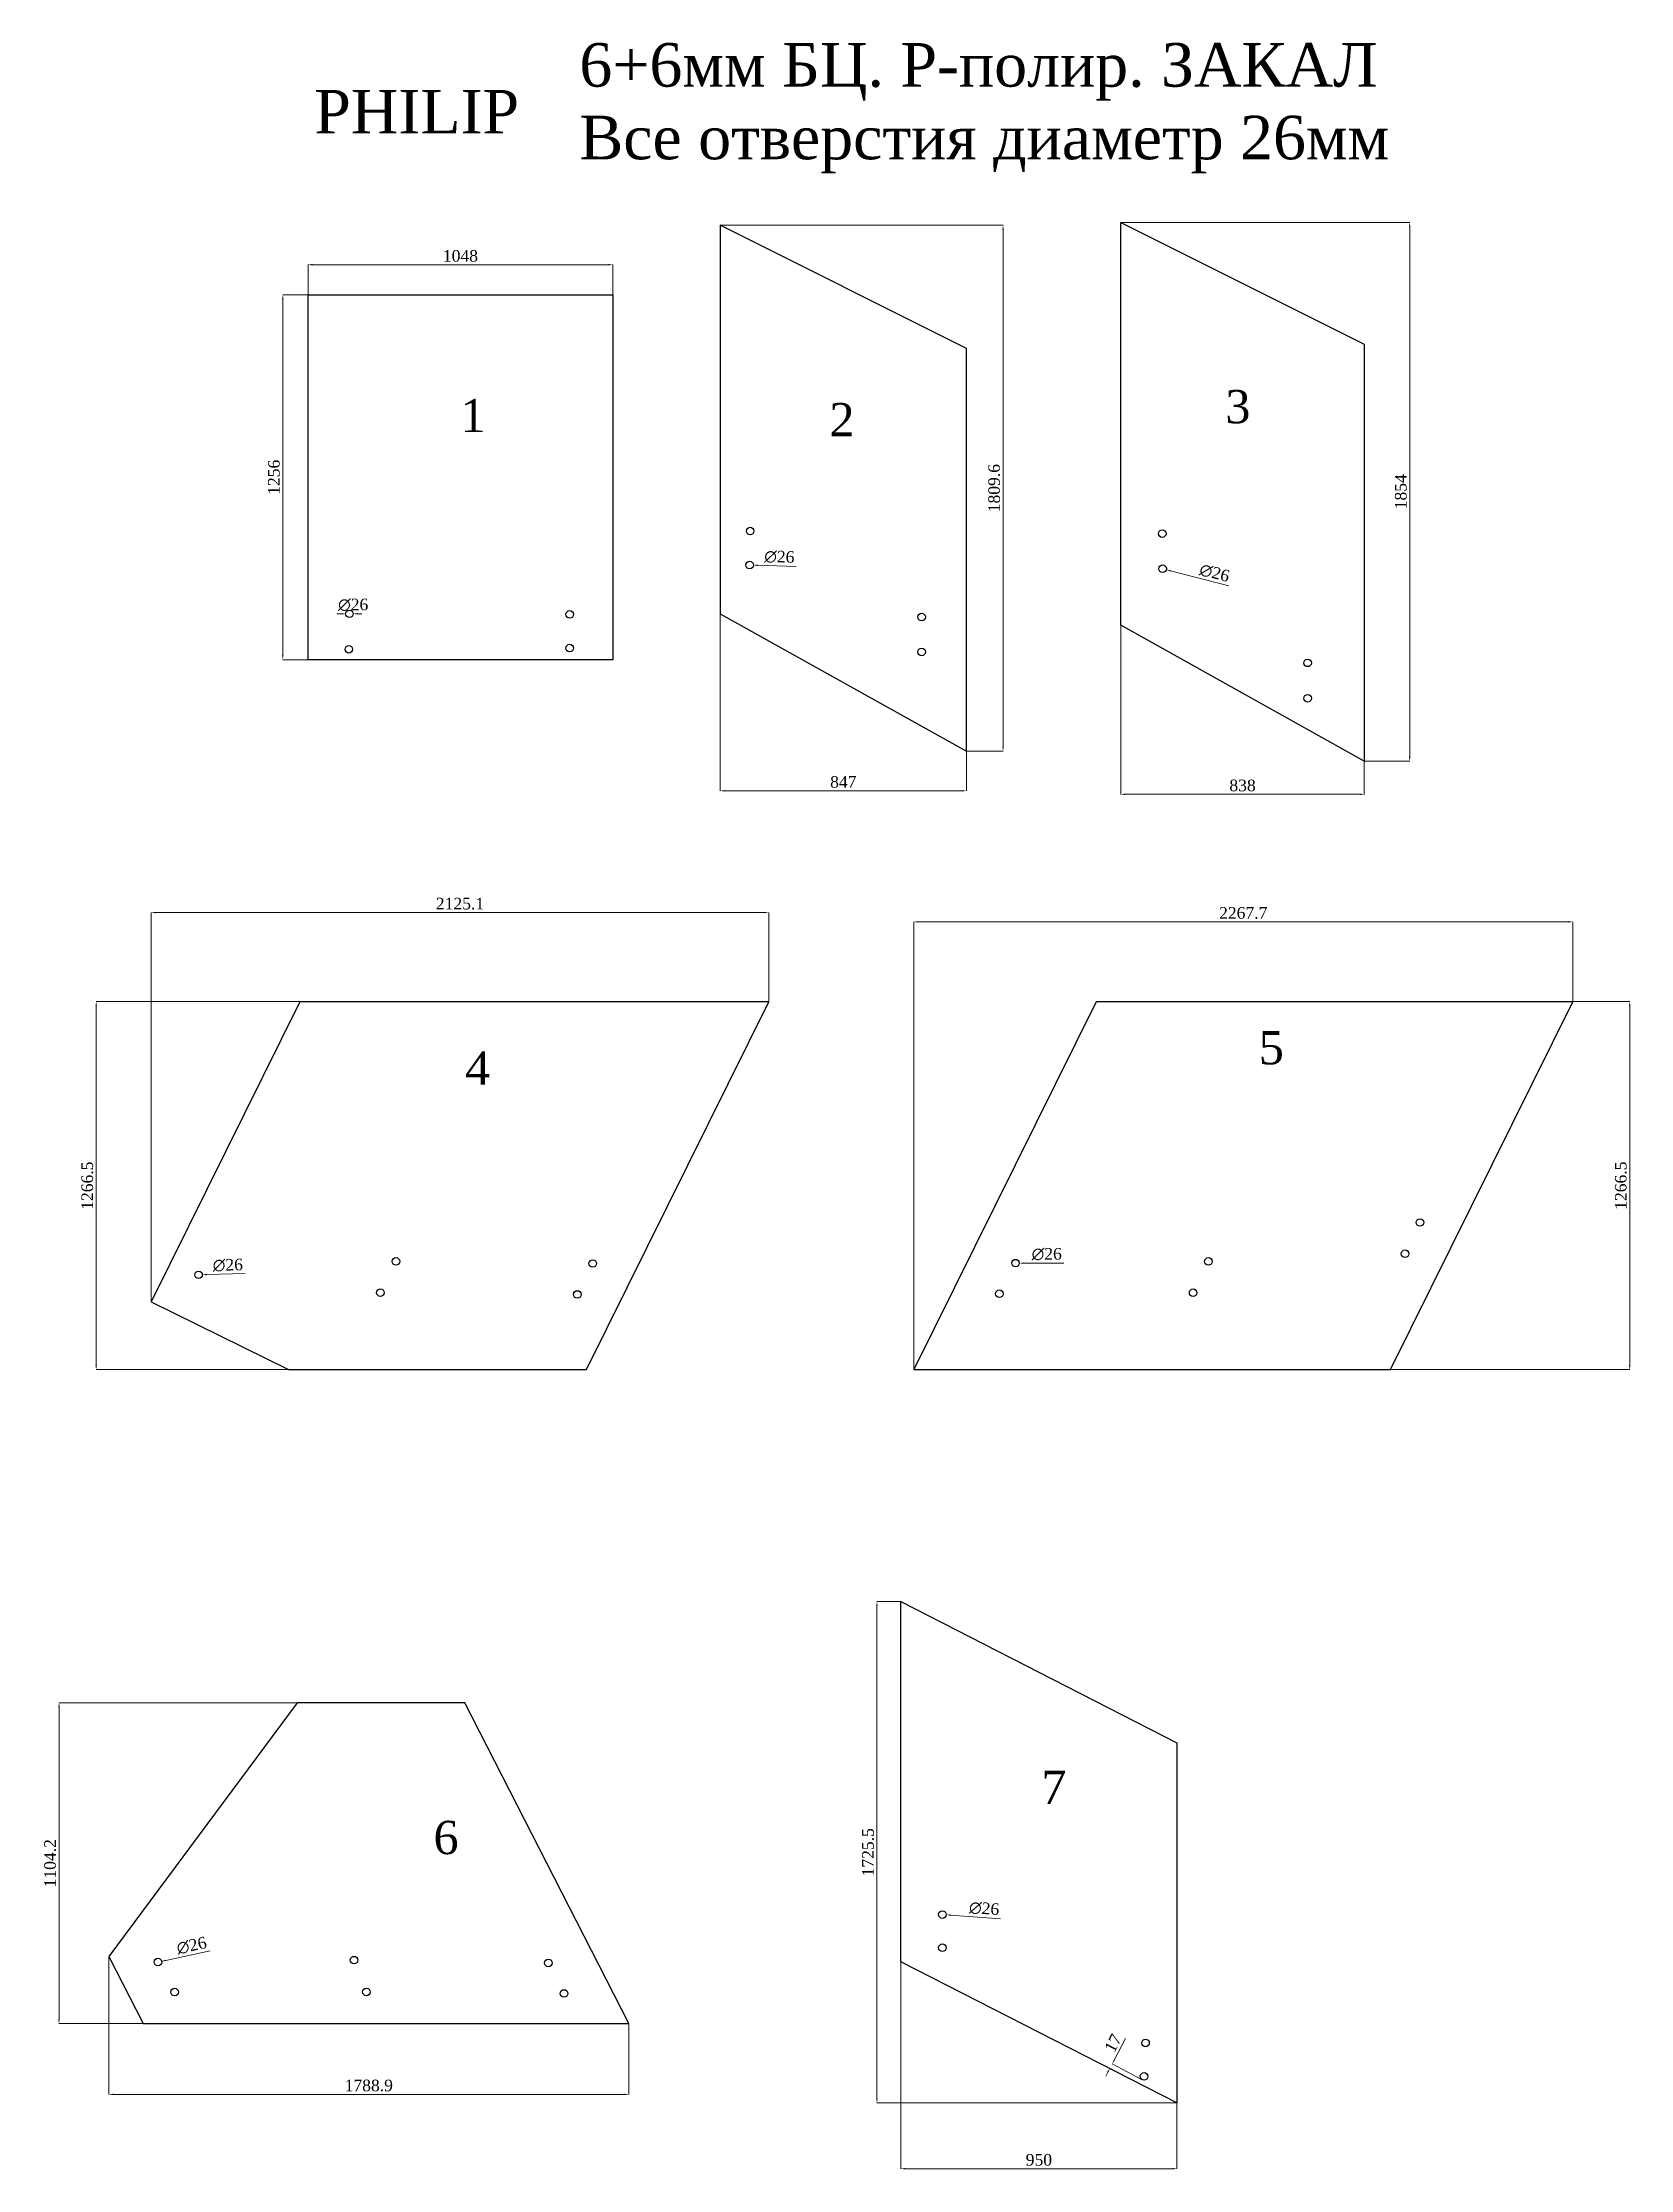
# Model space of a CAD drawing. Header units: millimetres. Extents: x 2460857 to 2466321, y -394516 to -387195.
import ezdxf

# ---------------------------------------------------------------- set-up
doc = ezdxf.new("R2010")
doc.units = ezdxf.units.MM
doc.header["$PDSIZE"] = -1
doc.styles.add('RomanS', font='times.ttf')
doc.dimstyles.new('Филипп', dxfattribs={"dimtxt": 40, "dimasz": 15, "dimexe": 0.18, "dimexo": 0.0625, "dimgap": 10, "dimtad": 1, "dimdec": 1, "dimdsep": 46, "dimtxsty": 'RomanS', "dimcen": 0.09, "dimclrd": 1, "dimclre": 1, "dimadec": 1, "dimazin": 2, "dimtfac": 1, "dimtdec": 1, "dimtofl": 0, "dimtmove": 0, "dimatfit": 0, "dimfxl": 1, "dimtolj": 1, "dimtzin": 0, "dimlwd": 5, "dimlwe": 5, "dimarcsym": 0})

# ---------------------------------------------------------------- blocks, each defined once
blk = doc.blocks.new('*D373')
at = {"color": 1, "lineweight": 5, "transparency": 16777216}
for p, q in [((2461770.7, -388063.3), (2461683.2, -388063.3)), ((2461683.4, -388078.3), (2461683.4, -389304.3)), ((2461770.7, -389319.3), (2461683.2, -389319.3))]:
    blk.add_line(p, q, dxfattribs=at)
at = {"color": 1, "transparency": 16777216}
for points in [[(2461685.9, -388078.3), (2461680.9, -388078.3), (2461683.4, -388063.3)], [(2461680.9, -389304.3), (2461685.9, -389304.3), (2461683.4, -389319.3)]]:
    blk.add_solid(points, dxfattribs=at)
at = {"layer": 'Defpoints', "color": 0, "transparency": 16777216}
for p in [(2461770.7, -388063.3), (2461683.4, -389319.3), (2461770.7, -389319.3)]:
    blk.add_point(p, dxfattribs=at)
at = {"color": 0, "transparency": 16777216, "insert": (2461653, -388691.3), "char_height": 40, "attachment_point": 5, "rotation": 90, "style": 'RomanS'}
blk.add_mtext('\\A1;1256', dxfattribs=at)
blk = doc.blocks.new('*D374')
at = {"color": 1, "lineweight": 5, "transparency": 16777216}
for p, q in [((2461770.7, -388063.2), (2461770.7, -387959.5)), ((2461785.7, -387959.7), (2462803.7, -387959.7)), ((2462818.7, -388063.2), (2462818.7, -387959.5))]:
    blk.add_line(p, q, dxfattribs=at)
at = {"color": 1, "transparency": 16777216}
for points in [[(2461785.7, -387957.2), (2461785.7, -387962.2), (2461770.7, -387959.7)], [(2462803.7, -387962.2), (2462803.7, -387957.2), (2462818.7, -387959.7)]]:
    blk.add_solid(points, dxfattribs=at)
at = {"layer": 'Defpoints', "color": 0, "transparency": 16777216}
for p in [(2462818.7, -387959.7), (2461770.7, -388063.3), (2462818.7, -388063.3)]:
    blk.add_point(p, dxfattribs=at)
at = {"color": 0, "transparency": 16777216, "insert": (2462294.7, -387929.4), "char_height": 40, "attachment_point": 5, "style": 'RomanS'}
blk.add_mtext('\\A1;1048', dxfattribs=at)
blk = doc.blocks.new('*D375')
at = {"color": 1, "lineweight": 5, "transparency": 16777216}
for p, q in [((2463188.7, -387824.1), (2464162.1, -387824.1)), ((2464161.9, -387839.1), (2464161.9, -389618.6)), ((2464035.7, -389633.6), (2464162.1, -389633.6))]:
    blk.add_line(p, q, dxfattribs=at)
at = {"color": 1, "transparency": 16777216}
for points in [[(2464164.4, -387839.1), (2464159.4, -387839.1), (2464161.9, -387824.1)], [(2464159.4, -389618.6), (2464164.4, -389618.6), (2464161.9, -389633.6)]]:
    blk.add_solid(points, dxfattribs=at)
at = {"layer": 'Defpoints', "color": 0, "transparency": 16777216}
for p in [(2463188.6, -387824.1), (2464035.6, -389633.6), (2464161.9, -389633.6)]:
    blk.add_point(p, dxfattribs=at)
at = {"color": 0, "transparency": 16777216, "insert": (2464131.5, -388728.8), "char_height": 40, "attachment_point": 5, "rotation": 90, "style": 'RomanS'}
blk.add_mtext('\\A1;1809.6', dxfattribs=at)
blk = doc.blocks.new('*D376')
at = {"color": 1, "lineweight": 5, "transparency": 16777216}
for p, q in [((2463188.6, -389161), (2463188.6, -389770.8)), ((2464035.6, -389633.7), (2464035.6, -389770.8)), ((2463203.6, -389770.6), (2464020.6, -389770.6))]:
    blk.add_line(p, q, dxfattribs=at)
at = {"color": 1, "transparency": 16777216}
for points in [[(2463203.6, -389768.1), (2463203.6, -389773.1), (2463188.6, -389770.6)], [(2464020.6, -389773.1), (2464020.6, -389768.1), (2464035.6, -389770.6)]]:
    blk.add_solid(points, dxfattribs=at)
at = {"layer": 'Defpoints', "color": 0, "transparency": 16777216}
for p in [(2463188.6, -389161), (2464035.6, -389633.6), (2464035.6, -389770.6)]:
    blk.add_point(p, dxfattribs=at)
at = {"color": 0, "transparency": 16777216, "insert": (2463612.1, -389740.2), "char_height": 40, "attachment_point": 5, "style": 'RomanS'}
blk.add_mtext('\\A1;847', dxfattribs=at)
blk = doc.blocks.new('*D377')
at = {"color": 1, "lineweight": 5, "transparency": 16777216}
for p, q in [((2464567, -387814.2), (2465561.3, -387814.2)), ((2465561.1, -387829.2), (2465561.1, -389653.2)), ((2465405, -389668.2), (2465561.3, -389668.2))]:
    blk.add_line(p, q, dxfattribs=at)
at = {"color": 1, "transparency": 16777216}
for points in [[(2465563.6, -387829.2), (2465558.6, -387829.2), (2465561.1, -387814.2)], [(2465558.6, -389653.2), (2465563.6, -389653.2), (2465561.1, -389668.2)]]:
    blk.add_solid(points, dxfattribs=at)
at = {"layer": 'Defpoints', "color": 0, "transparency": 16777216}
for p in [(2464566.9, -387814.2), (2465404.9, -389668.2), (2465561.1, -389668.2)]:
    blk.add_point(p, dxfattribs=at)
at = {"color": 0, "transparency": 16777216, "insert": (2465530.7, -388741.2), "char_height": 40, "attachment_point": 5, "rotation": 90, "style": 'RomanS'}
blk.add_mtext('\\A1;1854', dxfattribs=at)
blk = doc.blocks.new('*D378')
at = {"color": 1, "lineweight": 5, "transparency": 16777216}
for p, q in [((2464566.9, -389200.6), (2464566.9, -389782.8)), ((2465404.9, -389668.2), (2465404.9, -389782.8)), ((2464581.9, -389782.6), (2465389.9, -389782.6))]:
    blk.add_line(p, q, dxfattribs=at)
at = {"color": 1, "transparency": 16777216}
for points in [[(2464581.9, -389780.1), (2464581.9, -389785.1), (2464566.9, -389782.6)], [(2465389.9, -389785.1), (2465389.9, -389780.1), (2465404.9, -389782.6)]]:
    blk.add_solid(points, dxfattribs=at)
at = {"layer": 'Defpoints', "color": 0, "transparency": 16777216}
for p in [(2464566.9, -389200.6), (2465404.9, -389668.2), (2465404.9, -389782.6)]:
    blk.add_point(p, dxfattribs=at)
at = {"color": 0, "transparency": 16777216, "insert": (2464985.9, -389752.3), "char_height": 40, "attachment_point": 5, "style": 'RomanS'}
blk.add_mtext('\\A1;838', dxfattribs=at)
blk = doc.blocks.new('*D379')
at = {"color": 1, "lineweight": 5, "transparency": 16777216}
for p, q in [((2461230.6, -391528.9), (2461230.6, -390189.4)), ((2461245.6, -390189.6), (2463340.7, -390189.6)), ((2463355.7, -390496.3), (2463355.7, -390189.4))]:
    blk.add_line(p, q, dxfattribs=at)
at = {"color": 1, "transparency": 16777216}
for points in [[(2461245.6, -390187.1), (2461245.6, -390192.1), (2461230.6, -390189.6)], [(2463340.7, -390192.1), (2463340.7, -390187.1), (2463355.7, -390189.6)]]:
    blk.add_solid(points, dxfattribs=at)
at = {"layer": 'Defpoints', "color": 0, "transparency": 16777216}
for p in [(2463355.7, -390189.6), (2463355.7, -390496.3), (2461230.6, -391528.9)]:
    blk.add_point(p, dxfattribs=at)
at = {"color": 0, "transparency": 16777216, "insert": (2462293.1, -390159.2), "char_height": 40, "attachment_point": 5, "style": 'RomanS'}
blk.add_mtext('\\A1;2125.1', dxfattribs=at)
blk = doc.blocks.new('*D380')
at = {"color": 1, "lineweight": 5, "transparency": 16777216}
for p, q in [((2461742, -390496.3), (2461041.2, -390496.3)), ((2461041.3, -390511.3), (2461041.3, -391747.9)), ((2461703, -391762.9), (2461041.2, -391762.9))]:
    blk.add_line(p, q, dxfattribs=at)
at = {"color": 1, "transparency": 16777216}
for points in [[(2461043.8, -390511.3), (2461038.8, -390511.3), (2461041.3, -390496.3)], [(2461038.8, -391747.9), (2461043.8, -391747.9), (2461041.3, -391762.9)]]:
    blk.add_solid(points, dxfattribs=at)
at = {"layer": 'Defpoints', "color": 0, "transparency": 16777216}
for p in [(2461742, -390496.3), (2461041.3, -391762.9), (2461703, -391762.9)]:
    blk.add_point(p, dxfattribs=at)
at = {"color": 0, "transparency": 16777216, "insert": (2461010.9, -391129.6), "char_height": 40, "attachment_point": 5, "rotation": 90, "style": 'RomanS'}
blk.add_mtext('\\A1;1266.5', dxfattribs=at)
blk = doc.blocks.new('*D381')
at = {"color": 1, "lineweight": 5, "transparency": 16777216}
for p, q in [((2463854.5, -391762.8), (2463854.5, -390221.4)), ((2466107.2, -390221.6), (2463869.5, -390221.6)), ((2466122.2, -390496.3), (2466122.2, -390221.4))]:
    blk.add_line(p, q, dxfattribs=at)
at = {"color": 1, "transparency": 16777216}
for points in [[(2463869.5, -390219.1), (2463869.5, -390224.1), (2463854.5, -390221.6)], [(2466107.2, -390224.1), (2466107.2, -390219.1), (2466122.2, -390221.6)]]:
    blk.add_solid(points, dxfattribs=at)
at = {"layer": 'Defpoints', "color": 0, "transparency": 16777216}
for p in [(2463854.5, -390221.6), (2466122.2, -390496.3), (2463854.5, -391762.9)]:
    blk.add_point(p, dxfattribs=at)
at = {"color": 0, "transparency": 16777216, "insert": (2464988.4, -390191.2), "char_height": 40, "attachment_point": 5, "style": 'RomanS'}
blk.add_mtext('\\A1;2267.7', dxfattribs=at)
blk = doc.blocks.new('*D382')
at = {"color": 1, "lineweight": 5, "transparency": 16777216}
for p, q in [((2466122.3, -390496.3), (2466318.4, -390496.3)), ((2466318.2, -390511.3), (2466318.2, -391747.9)), ((2465495, -391762.9), (2466318.4, -391762.9))]:
    blk.add_line(p, q, dxfattribs=at)
at = {"color": 1, "transparency": 16777216}
for points in [[(2466320.7, -390511.3), (2466315.7, -390511.3), (2466318.2, -390496.3)], [(2466315.7, -391747.9), (2466320.7, -391747.9), (2466318.2, -391762.9)]]:
    blk.add_solid(points, dxfattribs=at)
at = {"layer": 'Defpoints', "color": 0, "transparency": 16777216}
for p in [(2466122.2, -390496.3), (2465494.9, -391762.9), (2466318.2, -391762.9)]:
    blk.add_point(p, dxfattribs=at)
at = {"color": 0, "transparency": 16777216, "insert": (2466287.8, -391129.6), "char_height": 40, "attachment_point": 5, "rotation": 90, "style": 'RomanS'}
blk.add_mtext('\\A1;1266.5', dxfattribs=at)
blk = doc.blocks.new('*D383')
at = {"color": 1, "lineweight": 5, "transparency": 16777216}
for p, q in [((2461733.1, -392909.9), (2460913.2, -392909.9)), ((2460913.4, -392924.9), (2460913.4, -393999.1)), ((2461202.7, -394014.1), (2460913.2, -394014.1))]:
    blk.add_line(p, q, dxfattribs=at)
at = {"color": 1, "transparency": 16777216}
for points in [[(2460915.9, -392924.9), (2460910.9, -392924.9), (2460913.4, -392909.9)], [(2460910.9, -393999.1), (2460915.9, -393999.1), (2460913.4, -394014.1)]]:
    blk.add_solid(points, dxfattribs=at)
at = {"layer": 'Defpoints', "color": 0, "transparency": 16777216}
for p in [(2461733.2, -392909.9), (2460913.4, -394014.1), (2461202.7, -394014.1)]:
    blk.add_point(p, dxfattribs=at)
at = {"color": 0, "transparency": 16777216, "insert": (2460883, -393462), "char_height": 40, "attachment_point": 5, "rotation": 90, "style": 'RomanS'}
blk.add_mtext('\\A1;1104.2', dxfattribs=at)
blk = doc.blocks.new('*D384')
at = {"color": 1, "lineweight": 5, "transparency": 16777216}
for p, q in [((2461084.9, -393783.5), (2461084.9, -394257.8)), ((2462873.8, -394014.2), (2462873.8, -394257.8)), ((2461099.9, -394257.6), (2462858.8, -394257.6))]:
    blk.add_line(p, q, dxfattribs=at)
at = {"color": 1, "transparency": 16777216}
for points in [[(2461099.9, -394255.1), (2461099.9, -394260.1), (2461084.9, -394257.6)], [(2462858.8, -394260.1), (2462858.8, -394255.1), (2462873.8, -394257.6)]]:
    blk.add_solid(points, dxfattribs=at)
at = {"layer": 'Defpoints', "color": 0, "transparency": 16777216}
for p in [(2461084.9, -393783.5), (2462873.8, -394014.1), (2462873.8, -394257.6)]:
    blk.add_point(p, dxfattribs=at)
at = {"color": 0, "transparency": 16777216, "insert": (2461979.3, -394227.2), "char_height": 40, "attachment_point": 5, "style": 'RomanS'}
blk.add_mtext('\\A1;1788.9', dxfattribs=at)
blk = doc.blocks.new('*D385')
at = {"color": 1, "lineweight": 5, "transparency": 16777216}
for p, q in [((2463810, -392561.5), (2463727.6, -392561.5)), ((2463727.8, -392576.5), (2463727.8, -394272)), ((2464760, -394287), (2463727.6, -394287))]:
    blk.add_line(p, q, dxfattribs=at)
at = {"color": 1, "transparency": 16777216}
for points in [[(2463730.3, -392576.5), (2463725.3, -392576.5), (2463727.8, -392561.5)], [(2463725.3, -394272), (2463730.3, -394272), (2463727.8, -394287)]]:
    blk.add_solid(points, dxfattribs=at)
at = {"layer": 'Defpoints', "color": 0, "transparency": 16777216}
for p in [(2463810.1, -392561.5), (2463727.8, -394287), (2464760.1, -394287)]:
    blk.add_point(p, dxfattribs=at)
at = {"color": 0, "transparency": 16777216, "insert": (2463697.4, -393424.3), "char_height": 40, "attachment_point": 5, "rotation": 90, "style": 'RomanS'}
blk.add_mtext('\\A1;1725.5', dxfattribs=at)
blk = doc.blocks.new('*D386')
at = {"color": 1, "lineweight": 5, "transparency": 16777216}
for p, q in [((2463810.1, -393801.6), (2463810.1, -394513.6)), ((2464760.1, -394287.1), (2464760.1, -394513.6)), ((2463825.1, -394513.4), (2464745.1, -394513.4))]:
    blk.add_line(p, q, dxfattribs=at)
at = {"color": 1, "transparency": 16777216}
for points in [[(2463825.1, -394510.9), (2463825.1, -394515.9), (2463810.1, -394513.4)], [(2464745.1, -394515.9), (2464745.1, -394510.9), (2464760.1, -394513.4)]]:
    blk.add_solid(points, dxfattribs=at)
at = {"layer": 'Defpoints', "color": 0, "transparency": 16777216}
for p in [(2463810.1, -393801.5), (2464760.1, -394287), (2464760.1, -394513.4)]:
    blk.add_point(p, dxfattribs=at)
at = {"color": 0, "transparency": 16777216, "insert": (2464285.1, -394483), "char_height": 40, "attachment_point": 5, "style": 'RomanS'}
blk.add_mtext('\\A1;950', dxfattribs=at)
blk = doc.blocks.new('*D387')
at = {"color": 1, "lineweight": 5, "transparency": 16777216}
for p, q in [((2461884.7, -389161.3), (2461869.7, -389161.3)), ((2461912.6, -389161.3), (2461912.8, -389161.3)), ((2461912.7, -389161.4), (2461912.7, -389161.2)), ((2461940.7, -389161.3), (2461955.7, -389161.3))]:
    blk.add_line(p, q, dxfattribs=at)
at = {"color": 1, "transparency": 16777216}
for points in [[(2461884.7, -389163.8), (2461884.7, -389158.8), (2461899.7, -389161.3)], [(2461940.7, -389158.8), (2461940.7, -389163.8), (2461925.7, -389161.3)]]:
    blk.add_solid(points, dxfattribs=at)
at = {"layer": 'Defpoints', "color": 0, "transparency": 16777216}
for p in [(2461899.7, -389161.3), (2461925.7, -389161.3)]:
    blk.add_point(p, dxfattribs=at)
at = {"color": 0, "transparency": 16777216, "insert": (2461925.7, -389130.4), "char_height": 40, "attachment_point": 5, "style": 'RomanS'}
blk.add_mtext('\\A1;∅26', dxfattribs=at)
blk = doc.blocks.new('*D388')
at = {"color": 1, "lineweight": 5, "transparency": 16777216}
for p, q in [((2463289.5, -388993.6), (2463289.7, -388993.6)), ((2463289.6, -388993.7), (2463289.6, -388993.5)), ((2463449.9, -388998.1), (2463317.6, -388994.4))]:
    blk.add_line(p, q, dxfattribs=at)
at = {"color": 1, "transparency": 16777216}
blk.add_solid([(2463317.7, -388991.9), (2463317.5, -388996.9), (2463302.6, -388993.9)], dxfattribs=at)
at = {"layer": 'Defpoints', "color": 0, "transparency": 16777216}
for p in [(2463276.6, -388993.2), (2463302.6, -388993.9)]:
    blk.add_point(p, dxfattribs=at)
at = {"color": 0, "transparency": 16777216, "insert": (2463392.1, -388965.6), "char_height": 40, "attachment_point": 5, "rotation": 358.37731, "style": 'RomanS'}
blk.add_mtext('\\A1;∅26', dxfattribs=at)
blk = doc.blocks.new('*D389')
at = {"color": 1, "lineweight": 5, "transparency": 16777216}
for p, q in [((2464710.8, -389006.2), (2464711, -389006.2)), ((2464710.9, -389006.2), (2464710.9, -389006.1)), ((2464938.7, -389065.4), (2464738, -389013.2))]:
    blk.add_line(p, q, dxfattribs=at)
at = {"color": 1, "transparency": 16777216}
blk.add_solid([(2464738.6, -389010.8), (2464737.4, -389015.6), (2464723.5, -389009.4)], dxfattribs=at)
at = {"layer": 'Defpoints', "color": 0, "transparency": 16777216}
for p in [(2464698.3, -389002.9), (2464723.5, -389009.4)]:
    blk.add_point(p, dxfattribs=at)
at = {"color": 0, "transparency": 16777216, "insert": (2464889.7, -389020.8), "char_height": 40, "attachment_point": 5, "rotation": 345.41015, "style": 'RomanS'}
blk.add_mtext('\\A1;∅26', dxfattribs=at)
blk = doc.blocks.new('*D390')
at = {"color": 1, "lineweight": 5, "transparency": 16777216}
for p, q in [((2461393.4, -391436.6), (2461393.6, -391436.6)), ((2461393.5, -391436.7), (2461393.5, -391436.5)), ((2461553.8, -391432.5), (2461421.5, -391435.9))]:
    blk.add_line(p, q, dxfattribs=at)
at = {"color": 1, "transparency": 16777216}
blk.add_solid([(2461421.4, -391433.4), (2461421.6, -391438.4), (2461406.5, -391436.3)], dxfattribs=at)
at = {"layer": 'Defpoints', "color": 0, "transparency": 16777216}
for p in [(2461380.5, -391437), (2461406.5, -391436.3)]:
    blk.add_point(p, dxfattribs=at)
at = {"color": 0, "transparency": 16777216, "insert": (2461494.3, -391403.2), "char_height": 40, "attachment_point": 5, "rotation": 1.47019, "style": 'RomanS'}
blk.add_mtext('\\A1;∅26', dxfattribs=at)
blk = doc.blocks.new('*D391')
at = {"color": 1, "lineweight": 5, "transparency": 16777216}
for p, q in [((2464204.5, -391396.2), (2464204.7, -391396.2)), ((2464204.6, -391396.3), (2464204.6, -391396.2)), ((2464370.9, -391396.2), (2464232.6, -391396.2))]:
    blk.add_line(p, q, dxfattribs=at)
at = {"color": 1, "transparency": 16777216}
blk.add_solid([(2464232.6, -391393.7), (2464232.6, -391398.7), (2464217.6, -391396.2)], dxfattribs=at)
at = {"layer": 'Defpoints', "color": 0, "transparency": 16777216}
for p in [(2464191.6, -391396.2), (2464217.6, -391396.2)]:
    blk.add_point(p, dxfattribs=at)
at = {"color": 0, "transparency": 16777216, "insert": (2464312.2, -391365.4), "char_height": 40, "attachment_point": 5, "style": 'RomanS'}
blk.add_mtext('\\A1;∅26', dxfattribs=at)
blk = doc.blocks.new('*D392')
at = {"color": 1, "lineweight": 5, "transparency": 16777216}
for p, q in [((2461433.7, -393763), (2461281.3, -393796.2)), ((2461253.8, -393802.2), (2461254, -393802.2)), ((2461253.9, -393802.3), (2461253.9, -393802.1))]:
    blk.add_line(p, q, dxfattribs=at)
at = {"color": 1, "transparency": 16777216}
blk.add_solid([(2461280.7, -393793.8), (2461281.8, -393798.7), (2461266.6, -393799.4)], dxfattribs=at)
at = {"layer": 'Defpoints', "color": 0, "transparency": 16777216}
for p in [(2461241.2, -393805), (2461266.6, -393799.4)]:
    blk.add_point(p, dxfattribs=at)
at = {"color": 0, "transparency": 16777216, "insert": (2461369.8, -393745.3), "char_height": 40, "attachment_point": 5, "rotation": 12.31216, "style": 'RomanS'}
blk.add_mtext('\\A1;∅26', dxfattribs=at)
blk = doc.blocks.new('*D393')
at = {"color": 1, "lineweight": 5, "transparency": 16777216}
for p, q in [((2463953, -393638.6), (2463953.2, -393638.6)), ((2463953.1, -393638.7), (2463953.1, -393638.5)), ((2464153.3, -393653.1), (2463981, -393640.6))]:
    blk.add_line(p, q, dxfattribs=at)
at = {"color": 1, "transparency": 16777216}
blk.add_solid([(2463981.2, -393638.1), (2463980.9, -393643.1), (2463966.1, -393639.5)], dxfattribs=at)
at = {"layer": 'Defpoints', "color": 0, "transparency": 16777216}
for p in [(2463940.1, -393637.7), (2463966.1, -393639.5)]:
    blk.add_point(p, dxfattribs=at)
at = {"color": 0, "transparency": 16777216, "insert": (2464097, -393618.1), "char_height": 40, "attachment_point": 5, "rotation": 355.84491, "style": 'RomanS'}
blk.add_mtext('\\A1;∅26', dxfattribs=at)
blk = doc.blocks.new('*D394')
at = {"color": 1, "lineweight": 5, "transparency": 16777216}
for p, q in [((2464544.2, -394139.5), (2464583.4, -394064.6)), ((2464641, -394207.1), (2464537.1, -394152.7)), ((2464522.4, -394181.1), (2464515.4, -394194.4)), ((2464633.1, -394222.1), (2464529.2, -394167.7))]:
    blk.add_line(p, q, dxfattribs=at)
at = {"color": 1, "transparency": 16777216}
for points in [[(2464542, -394138.3), (2464546.4, -394140.6), (2464537.2, -394152.8)], [(2464524.6, -394182.3), (2464520.2, -394180), (2464529.4, -394167.8)]]:
    blk.add_solid(points, dxfattribs=at)
at = {"layer": 'Defpoints', "color": 0, "transparency": 16777216}
for p in [(2464537.2, -394152.8), (2464633.2, -394222.2), (2464641.1, -394207.1)]:
    blk.add_point(p, dxfattribs=at)
at = {"color": 0, "transparency": 16777216, "insert": (2464540.3, -394081.3), "char_height": 40, "attachment_point": 5, "rotation": 62.36837, "style": 'RomanS'}
blk.add_mtext('\\A1;17', dxfattribs=at)

msp = doc.modelspace()

# ---------------------------------------------------------------- linework, layer by layer
for points in [[(2463188.61, -387824.06), (2463188.61, -389160.99), (2464035.61, -389633.63), (2464035.61, -388247.56), (2463188.61, -387824.06)], [(2464566.89, -387814.15), (2465404.89, -388233.15), (2465404.89, -389668.18), (2464566.89, -389200.56), (2464566.89, -387814.15)], [(2463355.67, -390496.35), (2461742.03, -390496.35), (2461230.62, -391528.93), (2461703.02, -391762.9), (2462728.37, -391762.9), (2463355.67, -390496.35)], [(2464481.82, -390496.35), (2463854.53, -391762.9), (2465494.95, -391762.9), (2466122.24, -390496.35), (2464481.82, -390496.35)], [(2464760.11, -393047.03), (2464760.11, -394287.04), (2463810.11, -393801.53), (2463810.11, -392561.51), (2464760.11, -393047.03)], [(2461084.86, -393783.46), (2461202.73, -394014.09), (2462873.79, -394014.09), (2462309.49, -392909.92), (2461733.17, -392909.92), (2461084.86, -393783.46)]]:
    msp.add_lwpolyline(points)
msp.add_lwpolyline([(2461770.73, -388063.3), (2462818.73, -388063.3), (2462818.73, -389319.3), (2461770.73, -389319.3)], close=True)
for centre in [(2463291.61, -388876.56), (2464709.89, -388885.15), (2463289.61, -388993.56), (2464710.89, -389006.15), (2461912.73, -389161.3), (2462670.73, -389163.3), (2463881.61, -389172.56), (2461910.73, -389283.3), (2462670.73, -389279.3), (2463881.61, -389292.56), (2465209.89, -389330.15), (2465209.89, -389452.15), (2465596.29, -391256.37), (2462072.65, -391390.23), (2464868.28, -391390.15), (2465545.26, -391363.89), (2461393.5, -391436.63), (2462749.76, -391397.51), (2464204.63, -391396.24), (2462019.39, -391497.77), (2462696.95, -391504.15), (2464149.13, -391501.55), (2464815.91, -391498.13), (2463953.11, -393638.6), (2461253.91, -393802.2), (2461928.72, -393795.35), (2462597.41, -393805.11), (2463953.11, -393752.6), (2461311.17, -393905.45), (2461971.28, -393905), (2462651.11, -393910.19), (2464652.11, -394080.6), (2464647.11, -394195.6)]:
    msp.add_circle(centre, 13)

# ---------------------------------------------------------------- texts
at = {"style": 'RomanS'}
for s, p in [('1', (2462294.73, -388536)), ('2', (2463564.33, -388550.07)), ('3', (2464926.73, -388505.29)), ('5', (2465041.86, -390711.99)), ('4', (2462310.67, -390782.35)), ('7', (2464293.5, -393257.69)), ('6', (2462201.94, -393430.38))]:
    msp.add_text(s, height=114.45, dxfattribs=at).set_placement(p)
at = {"char_height": 150, "attachment_point": 1, "style": 'RomanS'}
for s, insert in [('\\A1;\\pxt8;6+6мм БЦ. Р-полир. ЗАКАЛ\\PВсе отверстия диаметр 26мм', (2462704.01, -387196.71)), ('\\A1;\\pxt8;PHILIP', (2461791.72, -387358))]:
    msp.add_mtext_dynamic_manual_height_columns(s, width=3907.1145, gutter_width=0.469, heights=[2953.2], dxfattribs=dict(at, insert=insert))

# ---------------------------------------------------------------- dimensions: what is measured, and where the dimension line sits
for base, p1, p2, picture, middle in [((2464161.9, -389633.63), (2463188.61, -387824.06), (2464035.61, -389633.63), '*D375', (2464131.5, -388728.84)), ((2465561.07, -389668.18), (2464566.89, -387814.15), (2465404.89, -389668.18), '*D377', (2465530.73, -388741.17)), ((2461683.36, -389319.3), (2461770.73, -388063.3), (2461770.73, -389319.3), '*D373', (2461653.02, -388691.3)), ((2461041.3426, -391762.8983), (2461742.0346, -390496.3486), (2461703.0243, -391762.8983), '*D380', (2461010.9389, -391129.6234)), ((2466318.2264, -391762.8983), (2466122.2426, -390496.3486), (2465494.945, -391762.8983), '*D382', (2466287.8227, -391129.6234)), ((2463727.76, -394287.04), (2463810.11, -392561.51), (2464760.11, -394287.04), '*D385', (2463697.35, -393424.28)), ((2460913.42, -394014.09), (2461733.17, -392909.92), (2461202.73, -394014.09), '*D383', (2460883.01, -393462.01))]:
    dim = msp.add_linear_dim(base=base, p1=p1, p2=p2, angle=90, dimstyle='Филипп')
    dim.commit()
    dim.dimension.update_dxf_attribs({"geometry": picture, "text_midpoint": middle})
for base, p1, p2, picture, middle in [((2462818.73, -387959.71), (2461770.73, -388063.3), (2462818.73, -388063.3), '*D374', (2462294.73, -387929.36)), ((2464035.61, -389770.64), (2463188.61, -389160.99), (2464035.61, -389633.63), '*D376', (2463612.11, -389740.24)), ((2465404.89, -389782.63), (2464566.89, -389200.56), (2465404.89, -389668.18), '*D378', (2464985.89, -389752.29)), ((2463355.6714, -390189.5916), (2461230.6194, -391528.9252), (2463355.6714, -390496.3486), '*D379', (2462293.1454, -390159.1878)), ((2463854.53, -390221.57), (2466122.24, -390496.35), (2463854.53, -391762.9), '*D381', (2464988.38, -390191.17)), ((2462873.79, -394257.59), (2461084.86, -393783.46), (2462873.79, -394014.09), '*D384', (2461979.33, -394227.19)), ((2464760.11, -394513.44), (2463810.11, -393801.53), (2464760.11, -394287.04), '*D386', (2464285.11, -394483.03))]:
    dim = msp.add_linear_dim(base=base, p1=p1, p2=p2, dimstyle='Филипп')
    dim.commit()
    dim.dimension.update_dxf_attribs({"geometry": picture, "text_midpoint": middle})
for p1, p2, picture, middle in [((2463276.62, -388993.19), (2463302.61, -388993.93), '*D388', (2463391.24, -388996.44)), ((2464698.31, -389002.88), (2464723.47, -389009.43), '*D389', (2464881.89, -389050.66)), ((2461899.73, -389161.3), (2461925.73, -389161.3), '*D387', (2461925.73, -389161.3)), ((2461380.51, -391436.96), (2461406.5, -391436.3), '*D390', (2461495.14, -391434.02)), ((2464191.63, -391396.24), (2464217.63, -391396.24), '*D391', (2464312.22, -391396.24)), ((2463940.14, -393637.66), (2463966.07, -393639.54), '*D393', (2464094.75, -393648.89)), ((2461241.21, -393804.97), (2461266.61, -393799.42), '*D392', (2461376.36, -393775.47))]:
    dim = msp.add_diameter_dim_2p(p1=p1, p2=p2, dimstyle='Филипп')
    dim.commit()
    dim.dimension.update_dxf_attribs({"geometry": picture, "text_midpoint": middle, "dimtype": 163})
dim = msp.add_aligned_dim(p1=(2464633.19, -394222.18), p2=(2464641.08, -394207.11), distance=117.2, dimstyle='Филипп')
dim.commit()
dim.dimension.update_dxf_attribs({"geometry": '*D394', "text_midpoint": (2464540.34, -394081.29)})

doc.saveas('drawing.dxf')
